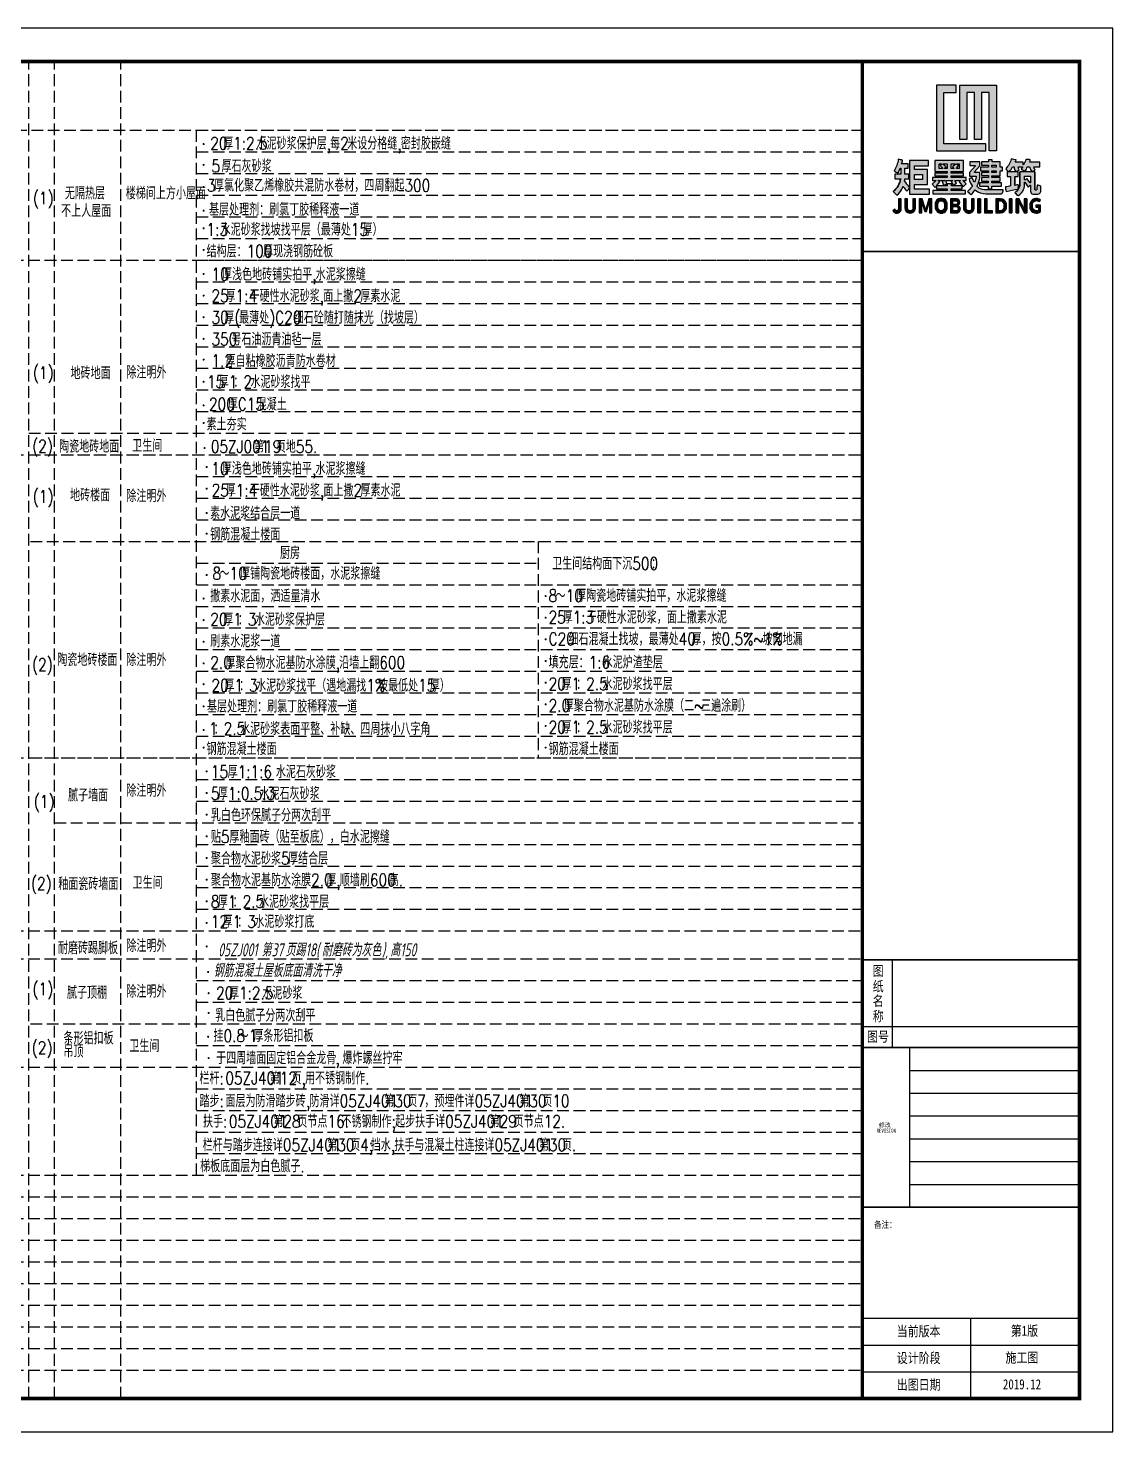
# Model space of a CAD drawing. Header units: millimetres. Extents: x -807114 to 558292, y -468455 to -61603.
# Drawn here: x -562001 to -538855, y -109080 to -79131 of the extents above; entities that cross this region are included whole.
import ezdxf
from ezdxf.enums import TextEntityAlignment as Align

# ---------------------------------------------------------------- set-up
doc = ezdxf.new("R2010")
doc.units = ezdxf.units.MM
doc.header["$LTSCALE"] = 1000
doc.linetypes.add('DASH', pattern=[0.35, 0.25, -0.1])
for name, color, linetype in [('PUB_TEXT', 3, 'Continuous'), ('PUB_TITLE', 4, 'Continuous'), ('YH图签', 7, 'Continuous'), ('标注1', 7, 'Continuous')]:
    doc.layers.add(name, color=color, linetype=linetype)
doc.styles.add('_ST', font='txt.shx', dxfattribs={"width": 0.8, "bigfont": 'hztxt.shx'})
doc.styles.add('TEXT', font='gbeitc.shx', dxfattribs={"width": 0.85, "bigfont": 'hztxt.shx'})
doc.styles.add('ZDBOX', font='simsun.ttc', dxfattribs={"width": 0.7})
doc.styles.add('宋体', font='simsun.ttc', dxfattribs={"width": 0.8})

# ---------------------------------------------------------------- blocks, each defined once
blk = doc.blocks.new('rdfhdghkyouy')
h = blk.add_hatch(color=1)
h.dxf.hatch_style = 1
h.paths.add_polyline_path([(2159971.7, 406811.8), (2159998.1, 406811.8), (2159998.1, 406826.8), (2159956.5, 406826.8), (2159956.5, 406688.1), (2160060.7, 406688.1), (2160060.7, 406703), (2159971.7, 406703)])
h = blk.add_hatch(color=1)
h.dxf.hatch_style = 1
h.paths.add_polyline_path([(2160036.5, 406712), (2160051.7, 406712), (2160051.7, 406811.7), (2160067.7, 406811.7), (2160067.7, 406687.9), (2160083, 406687.9), (2160083, 406826.8), (2160005.4, 406826.8), (2160005.4, 406711.8), (2160020.5, 406711.8), (2160020.5, 406811.7), (2160036.5, 406811.7)])
h = blk.add_hatch(color=256)
h.dxf.hatch_style = 1
h.paths.add_polyline_path([(2160122.1, 406633.7), (2160129.2, 406633.7), (2160129.2, 406643.4), (2160106.1, 406643.4), (2160106.1, 406633.6), (2160113.2, 406633.6), (2160113.2, 406613.7, -0.0265), (2160102.5, 406611.9, 0.097106), (2160103.4, 406602.3, -0.005713), (2160129.2, 406607.1, 0.05), (2160129.3, 406616.5, 0.024926), (2160123, 406615, -0.515318), (2160122.1, 406615.5)])
h.paths.add_polyline_path([(2160164, 406643.4), (2160132.9, 406643.4), (2160132.9, 406614.9, -0.1854), (2160122.3, 406599.4, 0.144295), (2160129.6, 406593.4, 0.244594), (2160142.6, 406615.8), (2160142.6, 406622), (2160143.5, 406622), (2160150.1, 406611.1), (2160154.2, 406615.8), (2160155.2, 406615.8), (2160155.2, 406602.9, 0.365184), (2160160.4, 406596.2), (2160170.6, 406596.2, 0.348371), (2160177.2, 406604.6), (2160177.2, 406613.1, 0.011482), (2160169.4, 406615.8), (2160169.4, 406612.2), (2160168.3, 406612.2), (2160168.3, 406606, -0.574481), (2160164, 406606.5)])
h.paths.add_polyline_path([(2160142.7, 406634.5), (2160155.1, 406634.5), (2160155.1, 406620.2), (2160154.2, 406620.2), (2160147.7, 406629.4), (2160144.4, 406626.5), (2160142.7, 406626.5)], flags=16)
h.paths.add_polyline_path([(2160174.7, 406663.9), (2160153.4, 406663.9, 0.07162), (2160154.8, 406669.2, 0.023398), (2160145.3, 406670, -0.080777), (2160140.6, 406658.7), (2160139.9, 406658.7), (2160139.9, 406664.1), (2160122.5, 406664.1, 0.117099), (2160124.9, 406668.9, -0.03015), (2160114.9, 406670.9, -0.103994), (2160102.7, 406650.1, 0.130817), (2160110.2, 406644, 0.122166), (2160116.8, 406653.9), (2160120.3, 406653.9, 0.044245), (2160123.2, 406645.1, 0.137588), (2160131.5, 406647.7, -0.103032), (2160129.3, 406654), (2160138.3, 406654), (2160138.3, 406653.4, -0.005915), (2160135.5, 406649.3, 0.08158), (2160144.3, 406645.8, 0.192586), (2160148, 406654.1), (2160153.2, 406654.1, 0.071285), (2160157.1, 406645.4, 0.167739), (2160165.3, 406647.5, -0.147898), (2160162.2, 406654.1), (2160174.7, 406654.1)])
h = blk.add_hatch(color=256)
h.dxf.hatch_style = 1
h.paths.add_polyline_path([(2159889.6, 406639), (2159889.6, 406651.5), (2159896.6, 406651.5), (2159896.6, 406660.4), (2159882.5, 406660.4, 0.075426), (2159884.5, 406668.2, 0.02828), (2159875.5, 406670.1, -0.101092), (2159866.7, 406645.4, 0.098123), (2159875.1, 406641.4, 0.05359), (2159879.3, 406651.5, -0.000618), (2159880.6, 406651.5), (2159880.6, 406639), (2159868.1, 406639), (2159868.1, 406629.1), (2159880.5, 406629.1, -0.17747), (2159864.8, 406601.7), (2159872.5, 406594.2, 0.125187), (2159885, 406612.1, -0.632942), (2159886.1, 406612.2, 0.035284), (2159893.2, 406602.9, 0.043167), (2159899.3, 406608.9), (2159899.3, 406611.4, -0.026646), (2159888.8, 406624.5, 0.19173), (2159889.4, 406629.1), (2159897.5, 406629.1), (2159897.5, 406639)])
h = blk.add_hatch(color=256)
h.dxf.hatch_style = 1
h.paths.add_polyline_path([(2159899.3, 406596.2), (2159941.3, 406596.2), (2159941.3, 406607), (2159910.1, 406607), (2159910.1, 406616.7), (2159937.6, 406616.7), (2159937.6, 406648.9), (2159910.1, 406648.9), (2159910.1, 406656.7), (2159939.4, 406656.7), (2159939.4, 406667.5), (2159899.3, 406667.5)])
h.paths.add_polyline_path([(2159910, 406638.1), (2159926.9, 406638.1), (2159926.9, 406627.4), (2159910, 406627.4)], flags=16)
h = blk.add_hatch(color=256)
h.dxf.hatch_style = 1
h.paths.add_polyline_path([(2159987.6, 406631.9), (2159987.6, 406635.4), (2160013.4, 406635.4), (2160013.4, 406640.7), (2159987.6, 406640.7), (2159987.6, 406644.3), (2160013.5, 406644.3), (2160013.5, 406667.4), (2159952.9, 406667.4), (2159952.9, 406644.3), (2159978.8, 406644.3), (2159978.8, 406640.8), (2159952.8, 406640.8), (2159952.8, 406635.4), (2159978.7, 406635.4), (2159978.7, 406631.9), (2159947.6, 406631.9), (2159947.5, 406625.6), (2159955.5, 406625.6), (2159947.1, 406617.4), (2159953.6, 406610.7), (2159956.3, 406613.2), (2159956.3, 406607.8), (2159978.7, 406607.8), (2159978.7, 406604.2), (2159948.3, 406604.2), (2159948.3, 406597.1), (2160017.8, 406597.1), (2160017.8, 406604.3), (2159987.6, 406604.3), (2159987.6, 406607.7), (2160010.7, 406607.7), (2160010.7, 406614), (2159987.7, 406614), (2159987.7, 406618.5), (2159977.9, 406618.5), (2159975.7, 406625.6), (2159991.1, 406625.6), (2159987.1, 406623.1), (2159991.6, 406615.7), (2159998.4, 406619.9), (2159994.8, 406625.6), (2160007.1, 406625.6), (2160003.9, 406622.4), (2160013, 406611.8), (2160019.1, 406618.4), (2160011.7, 406625.6), (2160018.8, 406625.6), (2160018.8, 406631.9)])
h.paths.add_polyline_path([(2159974.1, 406625.6), (2159968.3, 406624.2), (2159970.9, 406615.5), (2159977.6, 406617.6), (2159978.6, 406617.6), (2159978.6, 406614.1), (2159957.3, 406614.1), (2159957.3, 406614.9), (2159963.3, 406622.4), (2159959, 406625.6)], flags=16)
h.paths.add_polyline_path([(2159987.6, 406650.6), (2159987.6, 406660.3), (2159995.6, 406660.3), (2159995.6, 406659.4), (2159990, 406654), (2159992.9, 406651.4), (2159992.9, 406650.6)], flags=16)
h.paths.add_polyline_path([(2159978.6, 406650.5), (2159973.4, 406650.5), (2159973.4, 406651.7), (2159976.6, 406654.5), (2159970.6, 406659.5), (2159970.6, 406660.4), (2159978.6, 406660.4)], flags=16)
h.paths.add_polyline_path([(2159998.3, 406650.6), (2159998.3, 406651.5), (2160002.7, 406656), (2159999.2, 406659.5), (2159999.2, 406660.4), (2160004.5, 406660.4), (2160004.5, 406650.6)], flags=16)
h.paths.add_polyline_path([(2159968.9, 406650.6), (2159961.8, 406650.6), (2159961.8, 406660.3), (2159966.9, 406660.3), (2159966.9, 406659.4), (2159963.9, 406657), (2159968.9, 406652.3)], flags=16)
h = blk.add_hatch(color=256)
h.dxf.hatch_style = 1
h.paths.add_polyline_path([(2160048.2, 406632), (2160048.2, 406642.5), (2160036.5, 406642.5), (2160036.5, 406643.4), (2160048.2, 406656), (2160048.2, 406664.8), (2160026.7, 406664.8), (2160026.7, 406656.8), (2160038.4, 406656.8), (2160038.4, 406655.9), (2160025.9, 406642.5), (2160025.9, 406634.5), (2160040.2, 406634.5), (2160040.2, 406632.3, -0.094714), (2160036.7, 406622.6, -0.697354), (2160035.8, 406622.6, 0.000076), (2160031.4, 406631.9), (2160025.4, 406628.7, 0.101136), (2160031.5, 406614, -0.613145), (2160031.3, 406612.1, -0.034324), (2160022.2, 406602.3, 0.063835), (2160029.3, 406595.2, 0.053493), (2160037.4, 406604.9, -0.6157), (2160038.6, 406605.1, 0.207786), (2160060.8, 406597.4), (2160094.1, 406597.4, 0.26103), (2160097.2, 406605.5), (2160057.5, 406605.5, -0.163358), (2160042.8, 406611.7, -0.39359), (2160042.4, 406614.5, 0.079801)])
h = blk.add_hatch(color=256)
h.dxf.hatch_style = 1
h.paths.add_polyline_path([(2160073.1, 406631.8), (2160073.1, 406635.3), (2160091, 406635.3), (2160091, 406646.1), (2160095.6, 406646.1), (2160095.6, 406653.2), (2160090.9, 406653.2), (2160090.9, 406664.7), (2160074.2, 406664.7), (2160074.2, 406669.2), (2160066, 406669.2), (2160066, 406664.7), (2160051.8, 406664.7), (2160051.8, 406657.6), (2160066.1, 406657.6), (2160066.1, 406653.2), (2160049.1, 406653.2), (2160049.1, 406646), (2160066, 406646), (2160066, 406642.5), (2160051.7, 406642.5), (2160051.7, 406635.6), (2160066, 406635.6), (2160066, 406631.8), (2160051.8, 406631.8), (2160051.8, 406623.8), (2160065.9, 406623.8), (2160065.9, 406620.4), (2160047.3, 406620.4), (2160047.3, 406613.1), (2160065.9, 406613.1), (2160065.9, 406607.8), (2160073.3, 406607.8), (2160073.3, 406613.1), (2160093.7, 406613.1), (2160093.7, 406620.3), (2160073.1, 406620.3), (2160073.1, 406623.9), (2160091, 406623.9), (2160091, 406631.8)])
h.paths.add_polyline_path([(2160073.2, 406642.5), (2160073.2, 406646.1), (2160082.8, 406646.1), (2160082.8, 406642.5)], flags=16)
h.paths.add_polyline_path([(2160073.1, 406653.3), (2160073.1, 406657.6), (2160082.8, 406657.6), (2160082.8, 406653.3)], flags=16)
h = blk.add_hatch(color=256)
h.dxf.hatch_style = 1
h.paths.add_polyline_path([(2159876.2, 406565, -0.864465), (2159867.9, 406564.8), (2159864.1, 406561.2, 0.640771), (2159881.6, 406562.6), (2159881.6, 406586.4), (2159876.2, 406586.4)])
h = blk.add_hatch(color=256)
h.dxf.hatch_style = 1
h.paths.add_polyline_path([(2159911.8, 406566.5), (2159911.8, 406586.4), (2159906.5, 406586.4), (2159906.5, 406566.9, -1.009966), (2159894.9, 406566.8), (2159894.9, 406586.5), (2159889.5, 406586.5), (2159889.5, 406567.8, 0.977216)])
h = blk.add_hatch(color=256)
h.dxf.hatch_style = 1
h.paths.add_polyline_path([(2159932.4, 406566.9), (2159926.2, 406586.4), (2159919.7, 406586.4), (2159919.7, 406557.1), (2159925.2, 406557.1), (2159925.2, 406576.5), (2159926, 406576.5), (2159931.3, 406559.8), (2159935.1, 406559.8), (2159941, 406578.5), (2159941.2, 406578.5), (2159941.2, 406557), (2159946.6, 406557), (2159946.6, 406586.5), (2159940.2, 406586.5), (2159934.2, 406566.9)])
h = blk.add_hatch(color=256)
h.dxf.hatch_style = 1
h.paths.add_polyline_path([(2159964.3, 406556.1), (2159969, 406556.1, 0.298348), (2159978.7, 406566.2), (2159978.7, 406577.1, 0.364292), (2159968, 406587.2), (2159964.4, 406587.2, 0.350695), (2159953.7, 406577.3), (2159953.7, 406565.9, 0.26696)])
h.paths.add_polyline_path([(2159959.1, 406567.7), (2159959.1, 406576.1, -0.250076), (2159964.4, 406582.3), (2159968, 406582.3, -0.285743), (2159973.3, 406576.1), (2159973.3, 406567.7, -0.285743), (2159968, 406561.5), (2159964.4, 406561.5, -0.250076)], flags=16)
h = blk.add_hatch(color=256)
h.dxf.hatch_style = 1
h.paths.add_polyline_path([(2160002.1, 406572.3), (2160002.1, 406573.8, 0.826888), (2159997.4, 406586.6), (2159985.9, 406586.6), (2159985.9, 406557.1), (2159997.4, 406557.1, 0.912972)])
h.paths.add_polyline_path([(2159999.8, 406561.5), (2159991.2, 406561.5), (2159991.2, 406570.4), (2160000, 406570.4, -0.432832)], flags=16)
h.paths.add_polyline_path([(2159999.1, 406574.9), (2159991.2, 406574.9), (2159991.2, 406582), (2159999, 406582, -0.583472)], flags=16)
h = blk.add_hatch(color=256)
h.dxf.hatch_style = 1
h.paths.add_polyline_path([(2160028.9, 406556.7, 0.366868), (2160035.7, 406566.7), (2160035.7, 406586.4), (2160030.3, 406586.4), (2160030.3, 406566.7, -0.36078), (2160028, 406562, -0.268116), (2160021.6, 406562.1, -0.217237), (2160018.8, 406566.7), (2160018.8, 406586.5), (2160013.4, 406586.5), (2160013.4, 406567.9, 0.336908), (2160020.8, 406556.6, 0.089531)])
h = blk.add_hatch(color=256)
h.dxf.hatch_style = 1
h.paths.add_polyline_path([(2160049.1, 406586.5), (2160043.7, 406586.5), (2160043.7, 406557), (2160049.1, 406557)])
h = blk.add_hatch(color=256)
h.dxf.hatch_style = 1
h.paths.add_polyline_path([(2160063.3, 406561.5), (2160063.3, 406586.5), (2160058, 406586.5), (2160058, 406557.1), (2160074.9, 406557.1), (2160074.9, 406561.5)])
h = blk.add_hatch(color=256)
h.dxf.hatch_style = 1
h.paths.add_polyline_path([(2160091.8, 406557, 0.327653), (2160104.3, 406566.3, 0.052451), (2160104.3, 406576.9, 0.343572), (2160091.8, 406586.4), (2160081.9, 406586.4), (2160081.9, 406557)])
h.paths.add_polyline_path([(2160087.4, 406561.5), (2160087.4, 406582), (2160093.5, 406582, -0.193939), (2160098.8, 406575.1, -0.007348), (2160098.9, 406567.5, -0.192736), (2160093.5, 406561.5)], flags=16)
h = blk.add_hatch(color=256)
h.dxf.hatch_style = 1
h.paths.add_polyline_path([(2160110.6, 406556.9), (2160115.9, 406556.9), (2160115.9, 406586.5), (2160110.6, 406586.5)])
h = blk.add_hatch(color=256)
h.dxf.hatch_style = 1
h.paths.add_polyline_path([(2160141.7, 406565.9), (2160141, 406565.9), (2160131.1, 406586.5), (2160124.8, 406586.5), (2160124.8, 406557), (2160130.2, 406557), (2160130.2, 406578.4), (2160130.9, 406578.4), (2160141.8, 406557.2), (2160147.1, 406557.2), (2160147.1, 406586.4), (2160141.7, 406586.4)])
h = blk.add_hatch(color=256)
h.dxf.hatch_style = 1
h.paths.add_polyline_path([(2160176.5, 406559.8), (2160176.5, 406573.1), (2160166.7, 406573.1), (2160166.7, 406568.6), (2160172, 406568.6), (2160172, 406561.5, -0.413609), (2160159.6, 406567.7), (2160159.6, 406576.4, -0.631574), (2160173.5, 406579.9), (2160176.5, 406583.6, 0.61009), (2160154.1, 406576), (2160154.1, 406566.7, 0.585231)])
for p, q in [((2160132.9, 406614.9), (2160132.9, 406643.4)), ((2160164, 406643.4), (2160164, 406606.5)), ((2159955.5, 406625.6), (2159947.1, 406617.4)), ((2159957.3, 406614.9), (2159963.3, 406622.4)), ((2160113.2, 406633.6), (2160113.2, 406613.7)), ((2160122.1, 406633.7), (2160122.1, 406615.5)), ((2159864.8, 406601.7), (2159872.5, 406594.2)), ((2160124.8, 406557), (2160124.8, 406586.5)), ((2160147.1, 406586.4), (2160147.1, 406557.2)), ((2159999.1, 406574.9), (2159991.2, 406574.9)), ((2160000, 406570.4), (2159991.2, 406570.4))]:
    blk.add_line(p, q)
for points in [[(2160060.7, 406687.7), (2160060.7, 406703), (2159971.7, 406703), (2159971.7, 406811.8), (2159998.1, 406811.8), (2159998.1, 406826.8), (2159956.5, 406826.8), (2159956.5, 406688.1), (2160060.4, 406688.1)], [(2160083.1, 406687.9), (2160067.7, 406687.9), (2160067.7, 406811.7), (2160051.7, 406811.7), (2160051.7, 406712), (2160036.5, 406712), (2160036.5, 406811.7), (2160020.5, 406811.7), (2160020.5, 406711.8), (2160005.4, 406711.8), (2160005.4, 406826.8), (2160083, 406826.8), (2160083, 406687.9)]]:
    blk.add_lwpolyline(points)
for points in [[(2160174.7, 406663.9), (2160153.4, 406663.9, 0.07162), (2160154.8, 406669.2, 0.023398), (2160145.3, 406670, -0.080777), (2160140.6, 406658.7), (2160139.9, 406658.7), (2160139.9, 406664.1), (2160122.5, 406664.1, 0.117099), (2160124.9, 406668.9, -0.03015), (2160114.9, 406670.9, -0.103994), (2160102.7, 406650.1, 0.130817), (2160110.2, 406644, 0.122166), (2160116.8, 406653.9), (2160120.3, 406653.9, 0.044245), (2160123.2, 406645.1, 0.137588), (2160131.5, 406647.7, -0.103032), (2160129.3, 406654), (2160138.3, 406654), (2160138.3, 406653.4, -0.005915), (2160135.5, 406649.3, 0.08158), (2160144.3, 406645.8, 0.192586), (2160148, 406654.1), (2160153.2, 406654.1, 0.071285), (2160157.1, 406645.4, 0.167739), (2160165.3, 406647.5, -0.147898), (2160162.2, 406654.1), (2160174.7, 406654.1)], [(2159888.8, 406624.5, 0.19173), (2159889.4, 406629.1), (2159897.5, 406629.1), (2159897.5, 406639), (2159889.6, 406639), (2159889.6, 406651.5), (2159896.6, 406651.5), (2159896.6, 406660.4), (2159882.5, 406660.4, 0.075426), (2159884.5, 406668.2, 0.02828), (2159875.5, 406670.1, -0.101092), (2159866.7, 406645.4, 0.098123), (2159875.1, 406641.4, 0.05359), (2159879.3, 406651.5, -0.000618), (2159880.6, 406651.5), (2159880.6, 406639), (2159868.1, 406639), (2159868.1, 406629.1), (2159880.5, 406629.1, -0.17747), (2159864.8, 406601.7), (2159872.5, 406594.2, 0.125187), (2159885, 406612.1, -0.632942), (2159886.1, 406612.2, 0.035284), (2159893.2, 406602.9, 0.043167), (2159899.3, 406608.9), (2159899.3, 406611.4, -0.026646)], [(2160048.2, 406632), (2160048.2, 406642.5), (2160036.5, 406642.5), (2160036.5, 406643.4), (2160048.2, 406656), (2160048.2, 406664.8), (2160026.7, 406664.8), (2160026.7, 406656.8), (2160038.4, 406656.8), (2160038.4, 406655.9), (2160025.9, 406642.5), (2160025.9, 406634.5), (2160040.2, 406634.5), (2160040.2, 406632.3, -0.094714), (2160036.7, 406622.6, -0.697358), (2160035.8, 406622.6, 0.000076), (2160031.4, 406631.9), (2160025.4, 406628.7, 0.101136), (2160031.5, 406614, -0.613145), (2160031.3, 406612.1, -0.034324), (2160022.2, 406602.3, 0.063835), (2160029.3, 406595.2, 0.053493), (2160037.4, 406604.9, -0.6157), (2160038.6, 406605.1, 0.207786), (2160060.8, 406597.4), (2160094.1, 406597.4, 0.26103), (2160097.2, 406605.5), (2160057.5, 406605.5, -0.163358), (2160042.8, 406611.7, -0.335218), (2160042.2, 406614.2, 0.081667)], [(2160129.2, 406643.4), (2160106.1, 406643.4), (2160106.1, 406633.6), (2160113.2, 406633.6), (2160113.2, 406613.7, -0.0265), (2160102.5, 406611.9, 0.097106), (2160103.4, 406602.3, -0.005713), (2160129.2, 406607.1, 0.05), (2160129.3, 406616.5, 0.024926), (2160123, 406615, -0.515318), (2160122.1, 406615.5), (2160122.1, 406633.7), (2160129.2, 406633.7)], [(2160142.6, 406622), (2160143.5, 406622), (2160150.1, 406611.1), (2160154.2, 406615.8), (2160155.2, 406615.8), (2160155.2, 406602.9, 0.365184), (2160160.4, 406596.2), (2160170.6, 406596.2, 0.348371), (2160177.2, 406604.6), (2160177.2, 406613.1, 0.011482), (2160169.4, 406615.8), (2160169.4, 406612.2), (2160168.3, 406612.2), (2160168.3, 406606, -0.574481), (2160164, 406606.5), (2160164, 406643.4), (2160132.9, 406643.4), (2160132.9, 406614.9, -0.1854), (2160122.3, 406599.4, 0.144295), (2160129.6, 406593.4, 0.244594), (2160142.6, 406615.8)], [(2159881.6, 406586.4), (2159876.2, 406586.4), (2159876.2, 406565, -0.864465), (2159867.9, 406564.8), (2159864.1, 406561.2, 0.640771), (2159881.6, 406562.6)], [(2159894.9, 406566.8), (2159894.9, 406586.5), (2159889.5, 406586.5), (2159889.5, 406567.8, 0.977216), (2159911.8, 406566.5), (2159911.8, 406586.4), (2159906.5, 406586.4), (2159906.5, 406566.7, -0.98776)], [(2159978.7, 406566.2), (2159978.7, 406577.1, 0.364292), (2159968, 406587.2), (2159964.4, 406587.2, 0.350695), (2159953.7, 406577.3), (2159953.7, 406565.9, 0.26696), (2159964.3, 406556.1), (2159969, 406556.1, 0.298348)], [(2159959.1, 406567.7), (2159959.1, 406576.1, -0.250076), (2159964.4, 406582.3), (2159968, 406582.3, -0.285743), (2159973.3, 406576.1), (2159973.3, 406567.7, -0.285743), (2159968, 406561.5), (2159964.4, 406561.5, -0.250076)], [(2160002.1, 406572.3), (2160002.1, 406573.8, 0.826888), (2159997.4, 406586.6), (2159985.9, 406586.6), (2159985.9, 406557.1), (2159997.4, 406557.1, 0.912972)], [(2159999.1, 406574.9), (2159991.2, 406574.9), (2159991.2, 406582), (2159999, 406582, -0.583472)], [(2160035.7, 406566.7), (2160035.7, 406586.4), (2160030.3, 406586.4), (2160030.3, 406566.7, -0.36078), (2160028, 406562, -0.268116), (2160021.6, 406562.1, -0.217237), (2160018.8, 406566.7), (2160018.8, 406586.5), (2160013.4, 406586.5), (2160013.4, 406567.9, 0.336908), (2160020.8, 406556.6, 0.089531), (2160028.9, 406556.7, 0.366868)], [(2160104.3, 406566.3, 0.052451), (2160104.3, 406576.9, 0.343572), (2160091.8, 406586.4), (2160081.9, 406586.4), (2160081.9, 406557), (2160091.8, 406557, 0.327653)], [(2160087.4, 406582), (2160093.5, 406582, -0.193939), (2160098.8, 406575.1, -0.007348), (2160098.9, 406567.5, -0.192736), (2160093.5, 406561.5), (2160087.4, 406561.5)], [(2160159.6, 406567.7), (2160159.6, 406576.4, -0.631574), (2160173.5, 406579.9), (2160176.5, 406583.6, 0.61009), (2160154.1, 406576), (2160154.1, 406566.7, 0.585231), (2160176.5, 406559.8), (2160176.5, 406573.1), (2160166.7, 406573.1), (2160166.7, 406568.6), (2160172, 406568.6), (2160172, 406561.5, -0.413609)], [(2159999.8, 406561.5), (2159991.2, 406561.5), (2159991.2, 406570.4), (2160000, 406570.4, -0.432832)]]:
    blk.add_lwpolyline(points, format="xyb", close=True)
for points in [[(2159939.4, 406656.7), (2159939.4, 406667.5), (2159899.3, 406667.5), (2159899.3, 406596.2), (2159941.3, 406596.2), (2159941.3, 406607), (2159910.1, 406607), (2159910.1, 406616.7), (2159937.6, 406616.7), (2159937.6, 406648.9), (2159910.1, 406648.9), (2159910.1, 406656.7)], [(2159937.6, 406648.9), (2159910.1, 406648.9), (2159910.1, 406656.7), (2159939.4, 406656.7), (2159939.4, 406667.5), (2159899.3, 406667.5), (2159899.3, 406596.2), (2159941.3, 406596.2), (2159941.3, 406607), (2159910.1, 406607), (2159910.1, 406616.7), (2159937.6, 406616.7)], [(2160010.7, 406614), (2159987.7, 406614), (2159987.7, 406618.5), (2159977.9, 406618.5), (2159975.7, 406625.6), (2159991.1, 406625.6), (2159987.1, 406623.1), (2159991.6, 406615.7), (2159998.4, 406619.9), (2159994.8, 406625.6), (2160007.1, 406625.6), (2160003.9, 406622.4), (2160013, 406611.8), (2160019.1, 406618.4), (2160011.7, 406625.6), (2160018.8, 406625.6), (2160018.8, 406631.9), (2159987.6, 406631.9), (2159987.6, 406635.4), (2160013.4, 406635.4), (2160013.4, 406640.7), (2159987.6, 406640.7), (2159987.6, 406644.3), (2160013.5, 406644.3), (2160013.5, 406667.4), (2159952.9, 406667.4), (2159952.9, 406644.3), (2159978.8, 406644.3), (2159978.8, 406640.8), (2159952.8, 406640.8), (2159952.8, 406635.4), (2159978.7, 406635.4), (2159978.7, 406631.9), (2159947.6, 406631.9), (2159947.5, 406625.6), (2159955.5, 406625.6), (2159947.1, 406617.4), (2159953.6, 406610.7), (2159956.3, 406613.2), (2159956.3, 406607.8), (2159978.7, 406607.8), (2159978.7, 406604.2), (2159948.3, 406604.2), (2159948.3, 406597.1), (2160017.8, 406597.1), (2160017.8, 406604.3), (2159987.6, 406604.3), (2159987.6, 406607.7), (2160010.7, 406607.7)], [(2159968.9, 406650.6), (2159961.8, 406650.6), (2159961.8, 406660.3), (2159966.9, 406660.3), (2159966.9, 406659.4), (2159963.9, 406657), (2159968.9, 406652.3)], [(2159978.6, 406650.5), (2159973.4, 406650.5), (2159973.4, 406651.7), (2159976.6, 406654.5), (2159970.6, 406659.5), (2159970.6, 406660.4), (2159978.6, 406660.4)], [(2159987.6, 406650.6), (2159987.6, 406660.3), (2159995.6, 406660.3), (2159995.6, 406659.4), (2159990, 406654), (2159992.9, 406651.4), (2159992.9, 406650.6)], [(2159998.3, 406650.6), (2159998.3, 406651.5), (2160002.7, 406656), (2159999.2, 406659.5), (2159999.2, 406660.4), (2160004.5, 406660.4), (2160004.5, 406650.6)], [(2160091, 406646.1), (2160095.6, 406646.1), (2160095.6, 406653.2), (2160090.9, 406653.2), (2160090.9, 406664.7), (2160074.2, 406664.7), (2160074.2, 406669.2), (2160066, 406669.2), (2160066, 406664.7), (2160051.8, 406664.7), (2160051.8, 406657.6), (2160066.1, 406657.6), (2160066.1, 406653.2), (2160049.1, 406653.2), (2160049.1, 406646), (2160066, 406646), (2160066, 406642.5), (2160051.7, 406642.5), (2160051.7, 406635.6), (2160066, 406635.6), (2160066, 406631.8), (2160051.8, 406631.8), (2160051.8, 406623.8), (2160065.9, 406623.8), (2160065.9, 406620.4), (2160047.3, 406620.4), (2160047.3, 406613.1), (2160065.9, 406613.1), (2160065.9, 406607.8), (2160073.3, 406607.8), (2160073.3, 406613.1), (2160093.7, 406613.1), (2160093.7, 406620.3), (2160073.1, 406620.3), (2160073.1, 406623.9), (2160091, 406623.9), (2160091, 406631.8), (2160073.1, 406631.8), (2160073.1, 406635.3), (2160091, 406635.3)], [(2160073.1, 406657.6), (2160082.8, 406657.6), (2160082.8, 406653.3), (2160073.1, 406653.3)], [(2160073.1, 406653.3), (2160073.1, 406657.6), (2160082.8, 406657.6), (2160082.8, 406653.3)], [(2160073.2, 406646.1), (2160082.8, 406646.1), (2160082.8, 406642.5), (2160073.2, 406642.5)], [(2160073.2, 406642.5), (2160073.2, 406646.1), (2160082.8, 406646.1), (2160082.8, 406642.5)], [(2159910, 406638.1), (2159926.9, 406638.1), (2159926.9, 406627.4), (2159910, 406627.4)], [(2159910, 406627.4), (2159910, 406638.1), (2159926.9, 406638.1), (2159926.9, 406627.4)], [(2159978.6, 406614.1), (2159957.3, 406614.1), (2159957.3, 406614.9), (2159963.3, 406622.4), (2159959, 406625.6), (2159974.1, 406625.6), (2159968.3, 406624.2), (2159970.9, 406615.5), (2159977.6, 406617.6), (2159978.6, 406617.6)], [(2160142.7, 406626.5), (2160142.7, 406634.5), (2160155.1, 406634.5), (2160155.1, 406620.2), (2160154.2, 406620.2), (2160147.7, 406629.4), (2160144.4, 406626.5)], [(2159925.2, 406576.5), (2159926, 406576.5), (2159931.3, 406559.8), (2159935.1, 406559.8), (2159941, 406578.5), (2159941.2, 406578.5), (2159941.2, 406557), (2159946.6, 406557), (2159946.6, 406586.5), (2159940.2, 406586.5), (2159934.2, 406566.9), (2159932.4, 406566.9), (2159926.2, 406586.4), (2159919.7, 406586.4), (2159919.7, 406557.1), (2159925.2, 406557.1)], [(2160043.7, 406586.5), (2160049.1, 406586.5), (2160049.1, 406557), (2160043.7, 406557)], [(2160049.1, 406586.5), (2160043.7, 406586.5), (2160043.7, 406557), (2160049.1, 406557)], [(2160063.3, 406586.5), (2160058, 406586.5), (2160058, 406557.1), (2160074.9, 406557.1), (2160074.9, 406561.5), (2160063.3, 406561.5)], [(2160110.6, 406586.5), (2160115.9, 406586.5), (2160115.9, 406556.9), (2160110.6, 406556.9)], [(2160115.9, 406586.5), (2160110.6, 406586.5), (2160110.6, 406556.9), (2160115.9, 406556.9)], [(2160130.2, 406578.4), (2160130.9, 406578.4), (2160141.8, 406557.2), (2160147.1, 406557.2), (2160147.1, 406586.4), (2160141.7, 406586.4), (2160141.7, 406565.9), (2160141, 406565.9), (2160131.1, 406586.5), (2160124.8, 406586.5), (2160124.8, 406557), (2160130.2, 406557)]]:
    blk.add_lwpolyline(points, close=True)
for centre, radius, start, end in [((2159835.1, 406636.8), 46, 310.1249, 350.379), ((2159843.4, 406627.8), 44.4, 310.8521, 339.4229), ((2160058.6, 406626.8), 29.5, 227.33, 274.283)]:
    blk.add_arc(centre, radius, start, end)
blk = doc.blocks.new('A$C23C51293')
for p, q in [((52800, 11500), (52800, 14125)), ((51900, 12125), (58400, 12125))]:
    blk.add_line(p, q)
at = {"const_width": 50}
for points in [[(51900, 35319), (58400, 35319)], [(51900, 14125), (58400, 14125)], [(51900, 11500), (58400, 11500)], [(51900, 6722), (58400, 6722)]]:
    blk.add_lwpolyline(points, dxfattribs=at)
at = {"layer": 'PUB_TITLE'}
for p, q in [((51900, 3400), (58400, 3400)), ((55150, 1000), (55150, 3400)), ((51900, 2600), (58400, 2600)), ((51900, 1800), (58400, 1800))]:
    blk.add_line(p, q, dxfattribs=at)
for points in [[(0, 0), (59400, 0), (59400, 42000), (0, 42000)], [(2191, 1000), (58400, 1000), (58400, 41000), (2191, 41000)]]:
    blk.add_lwpolyline(points, close=True, dxfattribs=at)
at = {"layer": 'PUB_TITLE', "const_width": 100}
blk.add_lwpolyline([(2191, 1000), (58400, 1000), (58400, 41000), (2191, 41000)], close=True, dxfattribs=at)
blk.add_lwpolyline([(51900, 1000), (51900, 41000)], dxfattribs=at)
at = {"layer": 'PUB_TITLE'}
blk.add_lwpolyline([(51900, 6722), (58400, 6722)], dxfattribs=at)
for points in [[(53314, 11500), (53314, 11500), (53314, 6752), (53314, 6752)], [(53314, 10817), (53314, 10817), (57102, 10817), (58400, 10817)], [(53314, 10135), (53314, 10135), (57102, 10135), (58400, 10135)], [(53314, 9452), (53314, 9452), (57102, 9452), (58400, 9452)], [(53314, 8770), (53314, 8770), (57102, 8770), (58400, 8770)], [(53314, 8087), (53314, 8087), (57102, 8087), (58400, 8087)], [(53314, 7405), (53314, 7405), (57102, 7405), (58400, 7405)]]:
    blk.add_open_spline(points, degree=3, dxfattribs=at)
at = {"xscale": 14.14285714285714, "yscale": 14.14285714285714, "zscale": 14.14285714285714}
blk.add_blockref('rdfhdghkyouy', (-30493832, -5713404), dxfattribs=at)
at = {"style": 'ZDBOX', "width": 0.8}
for s, height, p in [('图', 300, (52377, 13790)), ('纸', 300, (52377, 13338)), ('名', 300, (52377, 12901)), ('称', 300, (52377, 12441)), ('图号', 300, (52371, 11822)), ('备注：', 200, (52591, 6207))]:
    blk.add_text(s, height=height, dxfattribs=at).set_placement(p, align=Align.MIDDLE)
for s, p in [('当前版本', (52932, 2863)), ('第1版', (56343, 2876)), ('设计阶段', (52932, 2063)), ('施工图', (56186, 2076)), ('出图日期', (52932, 1263)), ('2019.12', (56108, 1276))]:
    blk.add_text(s, height=300, dxfattribs=at).set_placement(p)
at = {"layer": 'PUB_TEXT', "color": 8, "style": '宋体'}
blk.add_text('修改', height=127.1, dxfattribs=at).set_placement((52397, 9119))
at = {"layer": 'PUB_TEXT', "color": 8, "style": '宋体', "width": 0.7}
blk.add_text('REVISION', height=127.1, dxfattribs=at).set_placement((52328, 8911), align=Align.BOTTOM_LEFT)

msp = doc.modelspace()

# ---------------------------------------------------------------- linework, layer by layer
at = {"const_width": 21.9}
for points in [[(-558267.1, -81605.9, 1), (-558244.7, -81605.9, 1)], [(-558267.1, -82049, 1), (-558244.7, -82049, 1)], [(-558267.1, -82522.6, 1), (-558244.7, -82522.6, 1)], [(-558267.1, -83026.4, 1), (-558244.7, -83026.4, 1)], [(-558267.1, -83400.9, 1), (-558244.7, -83400.9, 1)], [(-558267.1, -83862.5, 1), (-558244.7, -83862.5, 1)], [(-558267.1, -84375.7, 1), (-558244.7, -84375.7, 1)], [(-558267.1, -84837.3, 1), (-558244.7, -84837.3, 1)], [(-558267.1, -85298.9, 1), (-558244.7, -85298.9, 1)], [(-558267.1, -85760.6, 1), (-558244.7, -85760.6, 1)], [(-558267.1, -86203.7, 1), (-558244.7, -86203.7, 1)], [(-558267.1, -86677.2, 1), (-558244.7, -86677.2, 1)], [(-558267.1, -87181.1, 1), (-558244.7, -87181.1, 1)], [(-558267.1, -87555.6, 1), (-558244.7, -87555.6, 1)], [(-558246.5, -88090.3, 1), (-558224.1, -88090.3, 1)], [(-558201.4, -88496, 1), (-558179, -88496, 1)], [(-558201.4, -88956.2, 1), (-558179, -88956.2, 1)], [(-558201.4, -89477.4, 1), (-558179, -89477.4, 1)], [(-558201.4, -89917.1, 1), (-558179, -89917.1, 1)], [(-558201.4, -90799.6, 1), (-558179, -90799.6, 1)], [(-558267.1, -91300.1, 1), (-558244.7, -91300.1, 1)], [(-550969.5, -91248.6, 1), (-550947.2, -91248.6, 1)], [(-558267.1, -91761.8, 1), (-558244.7, -91761.8, 1)], [(-550969.5, -91710.2, 1), (-550947.2, -91710.2, 1)], [(-558267.1, -92223.4, 1), (-558244.7, -92223.4, 1)], [(-550969.5, -92171.9, 1), (-550947.2, -92171.9, 1)], [(-558267.1, -92685, 1), (-558244.7, -92685, 1)], [(-550969.5, -92633.5, 1), (-550947.2, -92633.5, 1)], [(-558267.1, -93128.1, 1), (-558244.7, -93128.1, 1)], [(-550969.5, -93095.1, 1), (-550947.2, -93095.1, 1)], [(-558267.1, -93601.7, 1), (-558244.7, -93601.7, 1)], [(-550969.5, -93556.8, 1), (-550947.2, -93556.8, 1)], [(-550969.5, -94018.4, 1), (-550947.2, -94018.4, 1)], [(-558267.1, -94105.6, 1), (-558244.7, -94105.6, 1)], [(-558267.1, -94480, 1), (-558244.7, -94480, 1)], [(-550969.5, -94480, 1), (-550947.2, -94480, 1)], [(-558201.4, -94989.1, 1), (-558179, -94989.1, 1)], [(-558201.4, -95450.7, 1), (-558179, -95450.7, 1)], [(-558201.4, -95912.4, 1), (-558179, -95912.4, 1)], [(-558201.4, -96374, 1), (-558179, -96374, 1)], [(-558201.4, -96835.6, 1), (-558179, -96835.6, 1)], [(-558201.4, -97297.3, 1), (-558179, -97297.3, 1)], [(-558201.4, -97758.9, 1), (-558179, -97758.9, 1)], [(-558201.4, -98220.5, 1), (-558179, -98220.5, 1)], [(-558200.2, -98723.7, 1), (-558177.8, -98723.7, 1)], [(-558159.4, -99719.9, 1), (-558137, -99719.9, 1)], [(-558159.4, -100140.9, 1), (-558137, -100140.9, 1)], [(-558169.8, -100650.6, 1), (-558147.4, -100650.6, 1)], [(-558159.4, -101104.8, 1), (-558137, -101104.8, 1)]]:
    msp.add_lwpolyline(points, format="xyb", close=True, dxfattribs=at)
at = {"layer": 'PUB_TEXT', "color": 0, "const_width": 21.9}
msp.add_lwpolyline([(-558169.8, -99265.7, 1), (-558147.4, -99265.7, 1)], format="xyb", close=True, dxfattribs=at)
at = {"layer": '标注1', "color": 251, "linetype": 'DASH'}
for p, q in [((-561984.8, -108366.9), (-561984.8, -79843.6)), ((-561438.1, -108366.9), (-561438.1, -79843.6)), ((-560024.1, -108366.9), (-560024.1, -79843.6)), ((-579429.2, -81311.4), (-544202.9, -81311.4)), ((-579429.2, -81311.4), (-544202.9, -81311.4)), ((-579429.2, -81311.4), (-548806.1, -81311.4)), ((-579429.2, -81311.4), (-548806.1, -81311.4)), ((-579429.2, -81311.4), (-548806.1, -81311.4)), ((-579429.2, -81311.4), (-544202.9, -81311.4)), ((-579429.2, -81311.4), (-544202.9, -81311.4)), ((-558410.1, -81311.4), (-544202.9, -81311.4)), ((-558410.1, -103605.1), (-558410.1, -81311.4)), ((-558410.1, -81311.4), (-544202.9, -81311.4)), ((-558410.1, -81773), (-544202.9, -81773)), ((-558410.1, -82234.7), (-544202.9, -82234.7)), ((-558410.1, -82696.3), (-544202.9, -82696.3)), ((-558410.1, -83157.9), (-544202.9, -83157.9)), ((-558410.1, -83619.5), (-544202.9, -83619.5)), ((-562697.4, -84081.2), (-544202.9, -84081.2)), ((-558410.1, -84081.2), (-544202.9, -84081.2)), ((-558410.1, -84081.2), (-544202.9, -84081.2)), ((-558410.1, -84542.8), (-544202.9, -84542.8)), ((-558410.1, -85004.4), (-544202.9, -85004.4)), ((-558410.1, -85466.1), (-544202.9, -85466.1)), ((-558410.1, -85927.7), (-544202.9, -85927.7)), ((-558410.1, -86389.3), (-544202.9, -86389.3)), ((-558410.1, -86851), (-544202.9, -86851)), ((-558410.1, -87312.6), (-544202.9, -87312.6)), ((-561984.8, -87774.2), (-544202.9, -87774.2)), ((-562697.4, -88235.9), (-544202.9, -88235.9)), ((-561984.8, -88235.9), (-544202.9, -88235.9)), ((-558410.1, -88697.5), (-544202.9, -88697.5)), ((-558410.1, -89159.1), (-544202.9, -89159.1)), ((-558410.1, -89620.8), (-544202.9, -89620.8)), ((-561949, -90082.4), (-544202.9, -90082.4)), ((-551114.7, -90082.4), (-551114.7, -94698.7)), ((-558410.1, -90544), (-551114.7, -90544)), ((-558410.1, -90544), (-551114.7, -90544)), ((-558410.1, -91005.6), (-544202.9, -91005.6)), ((-558410.1, -91467.3), (-544202.9, -91467.3)), ((-558410.1, -91928.9), (-544202.9, -91928.9)), ((-558410.1, -92390.5), (-544202.9, -92390.5)), ((-558410.1, -92852.2), (-544202.9, -92852.2)), ((-558410.1, -93313.8), (-544202.9, -93313.8)), ((-558410.1, -93775.4), (-544202.9, -93775.4)), ((-558410.1, -94237.1), (-544202.9, -94237.1)), ((-562697.4, -94698.7), (-544202.9, -94698.7)), ((-562697.4, -94698.7), (-544202.9, -94698.7)), ((-561949, -94698.7), (-544202.9, -94698.7)), ((-561949, -94698.7), (-544202.9, -94698.7)), ((-561949, -94698.7), (-544202.9, -94698.7)), ((-561949, -94698.7), (-544202.9, -94698.7)), ((-558410.1, -95160.3), (-544202.9, -95160.3)), ((-558410.1, -95622), (-544202.9, -95622)), ((-561438.1, -96083.6), (-544202.9, -96083.6)), ((-558410.1, -96545.2), (-544202.9, -96545.2)), ((-558410.1, -97006.8), (-544202.9, -97006.8)), ((-558410.1, -97468.5), (-544202.9, -97468.5)), ((-558410.1, -97930.1), (-544202.9, -97930.1)), ((-562697.4, -98391.7), (-544202.9, -98391.7)), ((-562697.4, -98988.8), (-544202.9, -98988.8)), ((-558410.1, -99450.4), (-544202.9, -99450.4)), ((-558410.1, -99912), (-544202.9, -99912)), ((-561949, -100373.7), (-544202.9, -100373.7)), ((-558410.1, -100835.3), (-544202.9, -100835.3)), ((-562697.4, -101296.9), (-544202.9, -101296.9)), ((-558410.1, -101758.5), (-544202.9, -101758.5)), ((-558410.1, -102220.2), (-544202.9, -102220.2)), ((-558410.1, -102681.8), (-544202.9, -102681.8)), ((-558410.1, -103143.4), (-544202.9, -103143.4)), ((-562697.4, -103605.1), (-544202.9, -103605.1)), ((-562697.4, -104066.7), (-544202.9, -104066.7)), ((-562697.4, -104528.3), (-544202.9, -104528.3)), ((-562697.4, -104990), (-544202.9, -104990)), ((-562697.4, -105451.6), (-544202.9, -105451.6)), ((-562697.4, -105913.2), (-544202.9, -105913.2)), ((-562697.4, -106374.9), (-544202.9, -106374.9)), ((-562697.4, -106836.5), (-544202.9, -106836.5)), ((-562697.4, -107298.1), (-544202.9, -107298.1)), ((-562697.4, -107759.8), (-544202.9, -107759.8))]:
    msp.add_line(p, q, dxfattribs=at)

# ---------------------------------------------------------------- block references
at = {"layer": 'YH图签', "color": 3, "xscale": 0.713082406870786, "yscale": 0.713082406870786, "zscale": 0.713082406870786}
msp.add_blockref('A$C23C51293', (-581211.9, -109080), dxfattribs=at)

# ---------------------------------------------------------------- texts
at = {"style": '_ST', "width": 0.8}
for s, height, p in [('20', 267.28, (-558113.5, -81723.1)), ('厚', 267.3, (-557839.1, -81723.1)), ('1:2.5', 267.28, (-557625.3, -81723.1)), ('水泥砂浆保护层', 267.28, (-557126.4, -81723.1)), ('每', 267.3, (-555554.8, -81723.1)), ('2', 267.3, (-555341, -81723.1)), ('米设分格缝', 267.28, (-555191.3, -81723.1)), ('密封胶嵌缝', 267.28, (-554047.3, -81723.1)), (',', 267.3, (-555629.6, -81723.1)), (',', 267.3, (-554122.2, -81723.1)), ('5', 267.3, (-558087.1, -82207.9)), ('厚石灰砂浆', 267.28, (-557873.3, -82207.9)), ('3', 267.3, (-558183, -82619.8)), ('厚氯化聚乙烯橡胶共混防水卷材，四周翻起', 267.28, (-558033.3, -82619.8)), ('300', 267.28, (-553970.6, -82619.8)), ('(1)', 267.28, (-561897.9, -82890.6)), ('无隔热层', 267.28, (-561214.6, -82786.2)), ('楼梯间上方小屋面', 267.28, (-559915.4, -82786.2)), ('不上人屋面', 267.28, (-561295.9, -83162.7)), ('基层处理剂：刷氯丁胶稀释液一道', 267.28, (-558140, -83132.7)), ('1:3', 267.28, (-558192.6, -83562)), ('水泥砂浆找坡找平层（最薄处', 267.28, (-557893.3, -83562)), ('15', 267.28, (-555113.6, -83562)), ('厚）', 267.28, (-554864.1, -83562)), ('结构层：', 267.28, (-558192.6, -84023.7)), ('100', 267.28, (-557337.3, -84023.7)), ('厚现浇钢筋砼板', 267.28, (-556988.1, -84023.7)), ('10', 267.28, (-558087.1, -84516)), ('厚浅色地砖铺实拍平', 267.28, (-557862.6, -84516)), ('水泥浆擦缝', 267.28, (-555863.3, -84516)), ('25', 267.28, (-558087.1, -84977.7)), ('厚', 267.3, (-557787.7, -84977.7)), ('1:4', 267.28, (-557573.9, -84977.7)), ('干硬性水泥砂浆', 267.28, (-557274.5, -84977.7)), (',', 267.3, (-555938.1, -84516)), ('面上撒', 267.28, (-555702.9, -84977.7)), ('2', 267.3, (-555061.5, -84977.7)), ('厚素水泥', 267.28, (-554911.8, -84977.7)), (',', 267.3, (-555777.8, -84977.7)), ('30', 267.28, (-558087.1, -85439.3)), ('厚', 267.3, (-557812.7, -85439.3)), ('(', 267.3, (-557598.8, -85439.3)), ('最薄处', 267.28, (-557499.1, -85439.3)), (')C20', 267.28, (-556857.6, -85439.3)), ('细石砼随打随抹光（找坡层）', 267.28, (-556333.7, -85439.3)), ('350', 267.28, (-558087.1, -85900.9)), ('号石油沥青油毡一层', 267.28, (-557663, -85900.9)), ('1.2', 267.28, (-558087.1, -86362.6)), ('厚自粘橡胶沥青防水卷材', 267.28, (-557787.7, -86362.6)), ('(1)', 267.28, (-561897.9, -86614.2)), ('地砖地面', 267.28, (-561094.9, -86623.2)), ('除注明外', 267.28, (-559903.2, -86607.5)), ('15', 267.28, (-558183, -86810.2)), ('厚', 267.3, (-557933.5, -86810.2)), ('1', 267.3, (-557719.7, -86810.2)), ('2', 267.3, (-557406.1, -86810.2)), ('水泥砂浆找平', 267.28, (-557256.4, -86810.2)), ('：', 267.3, (-557619.9, -86810.2)), ('200', 267.28, (-558140, -87287.4)), ('厚', 267.3, (-557739.3, -87287.4)), ('C15', 267.28, (-557524.7, -87287.4)), ('混凝土', 267.28, (-557124, -87287.4)), ('素土夯实', 267.28, (-558192.6, -87716.7)), ('(2)', 267.28, (-561912.8, -88182.1)), ('陶瓷地砖地面', 267.28, (-561337.7, -88188.1)), ('卫生间', 267.28, (-559776.8, -88172.1)), ('05ZJ001', 267.28, (-558101.6, -88193)), ('第', 267.3, (-557178.6, -88193)), ('19', 267.28, (-556964.7, -88193)), ('页地', 267.28, (-556715.3, -88193)), ('55.', 267.28, (-556287.6, -88193)), ('10', 267.28, (-558092.6, -88661.3)), ('厚浅色地砖铺实拍平', 267.28, (-557868.1, -88661.3)), (',', 267.3, (-555943.7, -88661.3)), ('水泥浆擦缝', 267.28, (-555868.8, -88661.3)), ('(1)', 267.28, (-561900.3, -89259)), ('地砖楼面', 267.28, (-561104.4, -89228)), ('除注明外', 267.28, (-559903.2, -89244.6)), ('25', 267.28, (-558083.4, -89124.6)), ('厚', 267.3, (-557784, -89124.6)), ('1:4', 267.28, (-557570.2, -89124.6)), ('干硬性水泥砂浆', 267.28, (-557270.9, -89124.6)), ('面上撒', 267.28, (-555699.3, -89124.6)), ('2', 267.3, (-555057.8, -89124.6)), ('厚素水泥', 267.28, (-554908.1, -89124.6)), (',', 267.3, (-555774.1, -89124.6)), ('素水泥浆结合层一道', 267.28, (-558117.3, -89610.4)), ('钢筋混凝土楼面', 267.28, (-558114.3, -90062.7)), ('厨房', 267.28, (-556625.1, -90459.4)), ('卫生间结构面下沉', 267.28, (-550819.7, -90686.8)), ('500', 267.28, (-549109.1, -90686.8)), ('8', 267.3, (-558065, -90897.7)), ('～', 267.3, (-557915.3, -90897.7)), ('10', 267.28, (-557701.5, -90897.7)), ('厚铺陶瓷地砖楼面，水泥浆擦缝', 267.28, (-557477, -90897.7)), ('：', 267.3, (-548709.9, -90686.8)), ('撒素水泥面，洒适量清水', 267.28, (-558113.5, -91379.5)), ('8', 267.3, (-550895.1, -91371.9)), ('～', 267.3, (-550745.4, -91371.9)), ('10', 267.28, (-550531.6, -91371.9)), ('厚陶瓷地砖铺实拍平，水泥浆擦缝', 267.28, (-550307.1, -91371.9)), ('20', 267.28, (-558113.5, -91879)), ('厚', 267.3, (-557839.1, -91879)), ('1', 267.3, (-557625.3, -91879)), ('3', 267.3, (-557311.7, -91879)), ('水泥砂浆保护层', 267.28, (-557162, -91879)), ('25', 267.28, (-550895.1, -91833.5)), ('厚', 267.3, (-550595.8, -91833.5)), ('1:3', 267.28, (-550381.9, -91833.5)), ('干硬性水泥砂浆，面上撒素水泥', 267.28, (-550082.6, -91833.5)), ('：', 267.3, (-557525.5, -91879)), ('刷素水泥浆一道', 267.28, (-558113.5, -92340.6)), ('C20', 267.28, (-550895.1, -92297.3)), ('细石混凝土找坡，最薄处', 267.28, (-550471, -92297.3)), ('40', 267.28, (-548119, -92297.3)), ('厚，按', 267.28, (-547844.5, -92297.3)), ('0.5%~1%', 267.28, (-547203.1, -92297.3)), ('坡向地漏', 267.28, (-546330, -92297.3)), ('(2)', 267.28, (-561915.2, -92842)), ('陶瓷地砖楼面', 267.28, (-561376.5, -92740.3)), ('除注明外', 267.28, (-559903.2, -92743.6)), ('2.0', 267.28, (-558113.5, -92802.3)), ('厚聚合物水泥基防水涂膜', 267.28, (-557789.2, -92802.3)), ('沿墙上翻', 267.28, (-555362.3, -92802.3)), ('600', 267.28, (-554507, -92802.3)), ('填充层：', 267.28, (-550895.1, -92794.7)), ('1:6', 267.28, (-550039.8, -92794.7)), ('水泥炉渣垫层', 267.28, (-549740.5, -92794.7)), (',', 267.3, (-555437.2, -92802.3)), ('20', 267.28, (-558087.1, -93287)), ('厚', 267.3, (-557812.7, -93287)), ('1', 267.3, (-557598.8, -93287)), ('：', 267.3, (-557499.1, -93287)), ('3', 267.3, (-557285.2, -93287)), ('水泥砂浆找平（遇地漏找', 267.28, (-557135.6, -93287)), ('1%', 267.28, (-554783.5, -93287)), ('坡最低处', 267.28, (-554534, -93287)), ('15', 267.28, (-553678.7, -93287)), ('厚）', 267.28, (-553429.3, -93287)), ('20', 267.28, (-550895.1, -93256.3)), ('厚', 267.3, (-550620.7, -93256.3)), ('1', 267.3, (-550406.9, -93256.3)), ('：', 267.3, (-550307.1, -93256.3)), ('2.5', 267.28, (-550093.3, -93256.3)), ('水泥砂浆找平层', 267.28, (-549744, -93256.3)), ('基层处理剂：刷氯丁胶稀释液一道', 267.28, (-558183, -93734.7)), ('厚聚合物水泥基防水涂膜（二', 267.28, (-550570.8, -93717.9)), ('三遍涂刷）', 267.28, (-547641.4, -93717.9)), ('2.0', 267.28, (-550895.1, -93717.9)), ('~', 267.3, (-547791.1, -93717.9)), ('1', 267.3, (-558140, -94211.8)), ('：', 267.3, (-558040.2, -94211.8)), ('2.5', 267.28, (-557826.4, -94211.8)), ('水泥砂浆表面平整、补缺、四周抹小八字角', 267.28, (-557477.1, -94211.8)), ('20', 267.28, (-550895.1, -94179.6)), ('厚', 267.3, (-550620.7, -94179.6)), ('1', 267.3, (-550406.9, -94179.6)), ('：', 267.3, (-550307.1, -94179.6)), ('2.5', 267.28, (-550093.3, -94179.6)), ('水泥砂浆找平层', 267.28, (-549744, -94179.6)), ('钢筋混凝土楼面', 267.28, (-558192.6, -94641.2)), ('钢筋混凝土楼面', 267.28, (-550895.1, -94641.2)), ('15', 267.28, (-558100.1, -95130.4)), ('厚', 267.3, (-557743.7, -95130.4)), ('1:1:6', 267.28, (-557529.9, -95130.4)), ('水泥石灰砂浆', 267.28, (-556714.6, -95130.4)), ('除注明外', 267.28, (-559903.2, -95531.4)), ('(1)', 267.28, (-561878.2, -95766.2)), ('腻子墙面', 267.28, (-561146.9, -95629.7)), ('5', 267.3, (-558100.1, -95592.1)), ('厚', 267.3, (-557950.4, -95592.1)), ('1:0.5:3', 267.28, (-557736.6, -95592.1)), ('水泥石灰砂浆', 267.28, (-557063, -95592.1)), ('乳白色环保腻子分两次刮平', 267.28, (-558100.1, -96053.7)), ('贴5厚釉面砖（贴至板底），白水泥擦缝', 267.28, (-558100.1, -96515.3)), ('聚合物水泥砂浆', 267.28, (-558100.1, -96976.9)), ('5', 267.3, (-556603.3, -96976.9)), ('厚结合层', 267.28, (-556453.6, -96976.9)), ('(2)', 267.28, (-561939, -97512.9)), ('釉面瓷砖墙面', 267.28, (-561356.5, -97521.3)), ('卫生间', 267.28, (-559769.8, -97495.6)), ('聚合物水泥基防水涂膜', 267.28, (-558100.1, -97438.6)), ('2.0', 267.28, (-555961.8, -97438.6)), ('厚', 267.3, (-555637.5, -97438.6)), ('顺墙刷', 267.28, (-555348.9, -97438.6)), ('600', 267.28, (-554707.4, -97438.6)), ('高', 267.3, (-554308.3, -97438.6)), ('8', 267.3, (-558100.1, -97900.2)), ('厚', 267.3, (-557950.4, -97900.2)), ('1', 267.3, (-557736.6, -97900.2)), ('2.5', 267.28, (-557423, -97900.2)), ('水泥砂浆找平层', 267.28, (-557073.7, -97900.2)), (',', 267.3, (-555423.7, -97438.6)), ('.', 267.3, (-554094.4, -97438.6)), ('：', 267.3, (-557636.8, -97900.2)), ('12', 267.28, (-558100.1, -98326.7)), ('厚', 267.3, (-557850.6, -98326.7)), ('1', 267.3, (-557636.8, -98326.7)), ('：', 267.3, (-557537, -98326.7)), ('3', 267.3, (-557323.2, -98326.7)), ('水泥砂浆打底', 267.28, (-557173.5, -98326.7)), ('耐磨砖踢脚板', 267.28, (-561363, -98888.4)), ('除注明外', 267.28, (-559903.2, -98841.2)), ('(1)', 267.28, (-561906.3, -99764.1)), ('腻子顶棚', 267.28, (-561170.7, -99840.1)), ('除注明外', 267.28, (-559903.2, -99815.3)), ('20', 267.28, (-557988.8, -99850.7)), ('厚', 267.3, (-557714.4, -99850.7)), ('1:2.5', 267.28, (-557500.6, -99850.7)), ('水泥砂浆', 267.28, (-557001.7, -99850.7)), ('乳白色腻子分两次刮平', 267.28, (-558007.8, -100325.6)), ('条形铝扣板', 267.28, (-561245.5, -100812.8)), ('挂', 267.3, (-558044.8, -100760.4)), ('0.8', 267.28, (-557831, -100760.4)), ('～', 267.3, (-557506.7, -100760.4)), ('1', 267.3, (-557292.9, -100760.4)), ('厚条形铝扣板', 267.28, (-557193.1, -100760.4)), ('(2)', 267.28, (-561921.2, -101017.3)), ('吊顶', 267.28, (-561245.5, -101092)), ('卫生间', 267.28, (-559840.3, -100978.3)), ('于四周墙面固定铝合金龙骨', 267.28, (-557988.8, -101235.6)), (',', 267.3, (-555442.2, -101235.6)), ('爆炸螺丝拧牢', 267.28, (-555293.1, -101235.6)), ('栏杆', 267.28, (-558344.1, -101666.8)), (':', 267.3, (-557916.5, -101666.8)), ('05ZJ401', 267.28, (-557791.1, -101666.8)), ('第', 267.3, (-556843.2, -101666.8)), ('12', 267.28, (-556629.4, -101666.8)), ('页', 267.3, (-556379.9, -101666.8)), ('用不锈钢制作', 267.28, (-556091.2, -101666.8)), (',', 267.3, (-556166.1, -101666.8)), ('.', 267.3, (-554808.3, -101666.8)), ('踏步', 267.28, (-558343.6, -102152.5)), (':', 267.3, (-557914.3, -102152.5)), ('面层为防滑踏步砖', 267.28, (-557788.5, -102152.5)), (',', 267.3, (-556071.3, -102152.5)), ('防滑详', 267.28, (-555996.1, -102152.5)), ('05ZJ401', 267.28, (-555352.2, -102152.5)), ('第', 267.3, (-554400.5, -102152.5)), ('30', 267.28, (-554185.9, -102152.5)), ('页', 267.3, (-553910.4, -102152.5)), ('7', 267.3, (-553695.8, -102152.5)), ('，预埋件详', 267.28, (-553545.5, -102152.5)), ('05ZJ401', 267.28, (-552472.2, -102152.5)), ('第', 267.3, (-551520.6, -102152.5)), ('30', 267.28, (-551306, -102152.5)), ('页', 267.3, (-551030.5, -102152.5)), ('10', 267.28, (-550815.8, -102152.5)), ('扶手', 267.28, (-558268.9, -102587.7)), (':', 267.3, (-557841.3, -102587.7)), ('05ZJ401', 267.28, (-557716, -102587.7)), ('第', 267.3, (-556768, -102587.7)), ('28', 267.28, (-556554.2, -102587.7)), ('页节点', 267.28, (-556254.8, -102587.7)), ('16.', 267.28, (-555613.4, -102587.7)), ('不锈钢制作', 267.28, (-555314, -102587.7)), (';', 267.3, (-554244.9, -102587.7)), ('起步扶手详', 267.28, (-554170, -102587.7)), ('05ZJ401', 267.28, (-553100.9, -102587.7)), ('第', 267.3, (-552153, -102587.7)), ('29', 267.28, (-551939.1, -102587.7)), ('页节点', 267.28, (-551639.8, -102587.7)), ('12.', 267.28, (-550998.3, -102587.7)), ('栏杆与踏步连接详', 267.28, (-558274.9, -103092.1)), ('05ZJ401', 267.28, (-556564.3, -103092.1)), ('第', 267.3, (-555616.4, -103092.1)), ('30', 267.28, (-555402.6, -103092.1)), ('页', 267.3, (-555128.1, -103092.1)), ('4;', 267.28, (-554914.3, -103092.1)), ('挡水', 267.28, (-554689.8, -103092.1)), ('扶手与混凝土柱连接详', 267.28, (-554187.3, -103092.1)), ('05ZJ401', 267.28, (-552049.1, -103092.1)), ('第', 267.3, (-551101.1, -103092.1)), ('30', 267.28, (-550887.3, -103092.1)), ('页', 267.3, (-550612.9, -103092.1)), ('梯板底面层为白色腻子', 267.28, (-558328.7, -103540.6)), (',', 267.3, (-554262.2, -103092.1)), ('.', 267.3, (-550399.1, -103092.1)), ('.', 267.3, (-556190.4, -103540.6))]:
    msp.add_text(s, height=height, dxfattribs=at).set_placement(p)
at = {"layer": 'PUB_TEXT', "color": 0, "style": 'TEXT', "width": 0.75}
for s, p in [('05ZJ001', (-557943.6, -98934.6)), ('第', (-557020.6, -98934.6)), ('37', (-556806.8, -98934.6)), ('页踢', (-556507.4, -98934.6)), ('18(', (-556079.8, -98934.6)), ('耐磨砖为灰色', (-555730.5, -98934.6)), ('),', (-554447.6, -98934.6)), ('高', (-554272.9, -98934.6)), ('150', (-554059.1, -98934.6)), ('钢筋混凝土屋板底面清洗干净', (-558044.8, -99375.5))]:
    msp.add_text(s, height=280, dxfattribs=at).set_placement(p)

doc.saveas('drawing.dxf')
